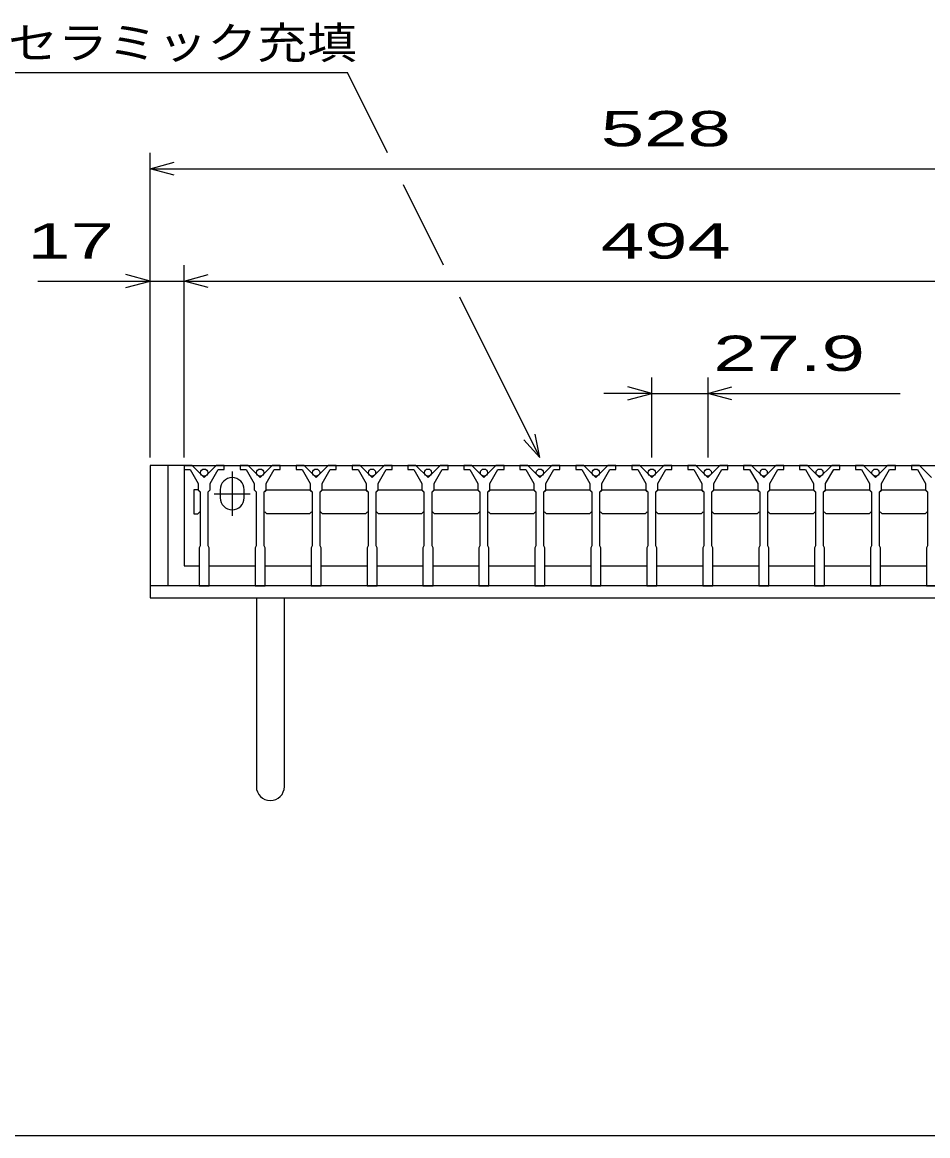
# Model space of a CAD drawing. Units: millimetres, scale not verified. Extents: x -1456 to 1379, y -1028 to 847.
# Drawn here: x -1070 to -619, y -913 to -358 of the extents above; entities that cross this region are included whole.
import ezdxf
from ezdxf.enums import TextEntityAlignment as Align

# ---------------------------------------------------------------- set-up
doc = ezdxf.new("R2010")
doc.units = ezdxf.units.MM
doc.header["$LTSCALE"] = 8
for name, color, linetype, lineweight in [('0_2', 150, 'Continuous', 25), ('16', 3, 'Continuous', 25), ('19', 6, 'Continuous', 25), ('22', 2, 'Continuous', 25)]:
    doc.layers.add(name, color=color, linetype=linetype, lineweight=lineweight)
doc.styles.add('ベクトル', font='')
doc.styles.get('ベクトル').set_extended_font_data('ベクトル')

msp = doc.modelspace()

# ---------------------------------------------------------------- linework, layer by layer
at = {"layer": '0_2'}
msp.add_line((1379.2, -912.8), (-1388.8, -912.8), dxfattribs=at)
at = {"layer": '16'}
for p, q in [((-989.4, -578.7), (-989.4, -580.7)), ((-985.4, -578.7), (-989.4, -578.7)), ((-989.4, -578.7), (-495.4, -578.7)), ((-989.4, -578.7), (-989.4, -628.7)), ((-989.4, -580.7), (-986.4, -580.7)), ((-986.4, -580.7), (-982.4, -587.7)), ((-979.4, -584.7), (-985.4, -578.7)), ((-973.4, -578.7), (-979.4, -584.7)), ((-976.4, -587.7), (-972.4, -580.7)), ((-969.4, -578.7), (-973.4, -578.7)), ((-972.4, -580.7), (-969.4, -580.7)), ((-969.4, -580.7), (-969.4, -578.7)), ((-965.45, -581.7), (-965.45, -603.7)), ((-961.5, -578.7), (-961.5, -580.7)), ((-957.5, -578.7), (-961.5, -578.7)), ((-961.5, -580.7), (-958.5, -580.7)), ((-958.5, -580.7), (-954.5, -587.7)), ((-951.5, -584.7), (-957.5, -578.7)), ((-945.5, -578.7), (-951.5, -584.7)), ((-948.5, -587.7), (-944.5, -580.7)), ((-941.5, -578.7), (-945.5, -578.7)), ((-944.5, -580.7), (-941.5, -580.7)), ((-941.5, -580.7), (-941.5, -578.7)), ((-933.6, -578.7), (-933.6, -580.7)), ((-929.6, -578.7), (-933.6, -578.7)), ((-933.6, -580.7), (-930.6, -580.7)), ((-930.6, -580.7), (-926.6, -587.7)), ((-923.6, -584.7), (-929.6, -578.7)), ((-917.6, -578.7), (-923.6, -584.7)), ((-920.6, -587.7), (-916.6, -580.7)), ((-913.6, -578.7), (-917.6, -578.7)), ((-916.6, -580.7), (-913.6, -580.7)), ((-913.6, -580.7), (-913.6, -578.7)), ((-905.7, -578.7), (-905.7, -580.7)), ((-901.7, -578.7), (-905.7, -578.7)), ((-905.7, -580.7), (-902.7, -580.7)), ((-902.7, -580.7), (-898.7, -587.7)), ((-895.7, -584.7), (-901.7, -578.7)), ((-889.7, -578.7), (-895.7, -584.7)), ((-892.7, -587.7), (-888.7, -580.7)), ((-885.7, -578.7), (-889.7, -578.7)), ((-888.7, -580.7), (-885.7, -580.7)), ((-885.7, -580.7), (-885.7, -578.7)), ((-877.8, -578.7), (-877.8, -580.7)), ((-873.8, -578.7), (-877.8, -578.7)), ((-877.8, -580.7), (-874.8, -580.7)), ((-874.8, -580.7), (-870.8, -587.7)), ((-867.8, -584.7), (-873.8, -578.7)), ((-861.8, -578.7), (-867.8, -584.7)), ((-864.8, -587.7), (-860.8, -580.7)), ((-857.8, -578.7), (-861.8, -578.7)), ((-860.8, -580.7), (-857.8, -580.7)), ((-857.8, -580.7), (-857.8, -578.7)), ((-849.9, -578.7), (-849.9, -580.7)), ((-845.9, -578.7), (-849.9, -578.7)), ((-849.9, -580.7), (-846.9, -580.7)), ((-846.9, -580.7), (-842.9, -587.7)), ((-839.9, -584.7), (-845.9, -578.7)), ((-833.9, -578.7), (-839.9, -584.7)), ((-836.9, -587.7), (-832.9, -580.7)), ((-829.9, -578.7), (-833.9, -578.7)), ((-832.9, -580.7), (-829.9, -580.7)), ((-829.9, -580.7), (-829.9, -578.7)), ((-822, -578.7), (-822, -580.7)), ((-818, -578.7), (-822, -578.7)), ((-822, -580.7), (-819, -580.7)), ((-819, -580.7), (-815, -587.7)), ((-812, -584.7), (-818, -578.7)), ((-806, -578.7), (-812, -584.7)), ((-809, -587.7), (-805, -580.7)), ((-802, -578.7), (-806, -578.7)), ((-805, -580.7), (-802, -580.7)), ((-802, -580.7), (-802, -578.7)), ((-794.1, -578.7), (-794.1, -580.7)), ((-790.1, -578.7), (-794.1, -578.7)), ((-794.1, -580.7), (-791.1, -580.7)), ((-791.1, -580.7), (-787.1, -587.7)), ((-784.1, -584.7), (-790.1, -578.7)), ((-778.1, -578.7), (-784.1, -584.7)), ((-781.1, -587.7), (-777.1, -580.7)), ((-774.1, -578.7), (-778.1, -578.7)), ((-777.1, -580.7), (-774.1, -580.7)), ((-774.1, -580.7), (-774.1, -578.7)), ((-766.2, -578.7), (-766.2, -580.7)), ((-762.2, -578.7), (-766.2, -578.7)), ((-766.2, -580.7), (-763.2, -580.7)), ((-763.2, -580.7), (-759.2, -587.7)), ((-756.2, -584.7), (-762.2, -578.7)), ((-750.2, -578.7), (-756.2, -584.7)), ((-753.2, -587.7), (-749.2, -580.7)), ((-746.2, -578.7), (-750.2, -578.7)), ((-749.2, -580.7), (-746.2, -580.7)), ((-746.2, -580.7), (-746.2, -578.7)), ((-738.3, -578.7), (-738.3, -580.7)), ((-734.3, -578.7), (-738.3, -578.7)), ((-738.3, -580.7), (-735.3, -580.7)), ((-735.3, -580.7), (-731.3, -587.7)), ((-728.3, -584.7), (-734.3, -578.7)), ((-722.3, -578.7), (-728.3, -584.7)), ((-725.3, -587.7), (-721.3, -580.7)), ((-718.3, -578.7), (-722.3, -578.7)), ((-721.3, -580.7), (-718.3, -580.7)), ((-718.3, -580.7), (-718.3, -578.7)), ((-710.4, -578.7), (-710.4, -580.7)), ((-706.4, -578.7), (-710.4, -578.7)), ((-710.4, -580.7), (-707.4, -580.7)), ((-707.4, -580.7), (-703.4, -587.7)), ((-700.4, -584.7), (-706.4, -578.7)), ((-694.4, -578.7), (-700.4, -584.7)), ((-697.4, -587.7), (-693.4, -580.7)), ((-690.4, -578.7), (-694.4, -578.7)), ((-693.4, -580.7), (-690.4, -580.7)), ((-690.4, -580.7), (-690.4, -578.7)), ((-682.5, -578.7), (-682.5, -580.7)), ((-678.5, -578.7), (-682.5, -578.7)), ((-682.5, -580.7), (-679.5, -580.7)), ((-679.5, -580.7), (-675.5, -587.7)), ((-672.5, -584.7), (-678.5, -578.7)), ((-666.5, -578.7), (-672.5, -584.7)), ((-669.5, -587.7), (-665.5, -580.7)), ((-662.5, -578.7), (-666.5, -578.7)), ((-665.5, -580.7), (-662.5, -580.7)), ((-662.5, -580.7), (-662.5, -578.7)), ((-654.6, -578.7), (-654.6, -580.7)), ((-650.6, -578.7), (-654.6, -578.7)), ((-654.6, -580.7), (-651.6, -580.7)), ((-651.6, -580.7), (-647.6, -587.7)), ((-644.6, -584.7), (-650.6, -578.7)), ((-638.6, -578.7), (-644.6, -584.7)), ((-641.6, -587.7), (-637.6, -580.7)), ((-634.6, -578.7), (-638.6, -578.7)), ((-637.6, -580.7), (-634.6, -580.7)), ((-634.6, -580.7), (-634.6, -578.7)), ((-626.7, -578.7), (-626.7, -580.7)), ((-622.7, -578.7), (-626.7, -578.7)), ((-626.7, -580.7), (-623.7, -580.7)), ((-623.7, -580.7), (-619.7, -587.7)), ((-616.7, -584.7), (-622.7, -578.7)), ((-982.4, -587.7), (-982.4, -590.7)), ((-976.4, -590.7), (-976.4, -587.7)), ((-954.5, -587.7), (-954.5, -590.7)), ((-948.5, -590.7), (-948.5, -587.7)), ((-926.6, -587.7), (-926.6, -590.7)), ((-920.6, -590.7), (-920.6, -587.7)), ((-898.7, -587.7), (-898.7, -590.7)), ((-892.7, -590.7), (-892.7, -587.7)), ((-870.8, -587.7), (-870.8, -590.7)), ((-864.8, -590.7), (-864.8, -587.7)), ((-842.9, -587.7), (-842.9, -590.7)), ((-836.9, -590.7), (-836.9, -587.7)), ((-815, -587.7), (-815, -590.7)), ((-809, -590.7), (-809, -587.7)), ((-787.1, -587.7), (-787.1, -590.7)), ((-781.1, -590.7), (-781.1, -587.7)), ((-759.2, -587.7), (-759.2, -590.7)), ((-753.2, -590.7), (-753.2, -587.7)), ((-731.3, -587.7), (-731.3, -590.7)), ((-725.3, -590.7), (-725.3, -587.7)), ((-703.4, -587.7), (-703.4, -590.7)), ((-697.4, -590.7), (-697.4, -587.7)), ((-675.5, -587.7), (-675.5, -590.7)), ((-669.5, -590.7), (-669.5, -587.7)), ((-647.6, -587.7), (-647.6, -590.7)), ((-641.6, -590.7), (-641.6, -587.7)), ((-619.7, -587.7), (-619.7, -590.7)), ((-982.65, -590.7), (-984.65, -590.7)), ((-984.65, -590.7), (-984.65, -602.7)), ((-981.65, -591.7), (-982.65, -590.7)), ((-982.4, -590.7), (-981.4, -591.7)), ((-981.4, -591.7), (-981.4, -618.7)), ((-977.4, -591.7), (-976.4, -590.7)), ((-977.4, -618.7), (-977.4, -591.7)), ((-974.45, -592.7), (-956.45, -592.7)), ((-971.45, -590.7), (-971.45, -594.7)), ((-959.45, -594.7), (-959.45, -590.7)), ((-954.5, -590.7), (-953.5, -591.7)), ((-953.5, -591.7), (-953.5, -618.7)), ((-949.5, -591.7), (-948.5, -590.7)), ((-949.5, -618.7), (-949.5, -591.7)), ((-949.25, -591.7), (-948.25, -590.7)), ((-948.25, -590.7), (-926.85, -590.7)), ((-926.85, -590.7), (-925.85, -591.7)), ((-926.6, -590.7), (-925.6, -591.7)), ((-925.6, -591.7), (-925.6, -618.7)), ((-921.6, -591.7), (-920.6, -590.7)), ((-921.6, -618.7), (-921.6, -591.7)), ((-921.35, -591.7), (-920.35, -590.7)), ((-920.35, -590.7), (-898.95, -590.7)), ((-898.95, -590.7), (-897.95, -591.7)), ((-898.7, -590.7), (-897.7, -591.7)), ((-897.7, -591.7), (-897.7, -618.7)), ((-893.7, -591.7), (-892.7, -590.7)), ((-893.7, -618.7), (-893.7, -591.7)), ((-893.45, -591.7), (-892.45, -590.7)), ((-892.45, -590.7), (-871.05, -590.7)), ((-871.05, -590.7), (-870.05, -591.7)), ((-870.8, -590.7), (-869.8, -591.7)), ((-869.8, -591.7), (-869.8, -618.7)), ((-865.8, -591.7), (-864.8, -590.7)), ((-865.8, -618.7), (-865.8, -591.7)), ((-865.55, -591.7), (-864.55, -590.7)), ((-864.55, -590.7), (-843.15, -590.7)), ((-843.15, -590.7), (-842.15, -591.7)), ((-842.9, -590.7), (-841.9, -591.7)), ((-841.9, -591.7), (-841.9, -618.7)), ((-837.9, -591.7), (-836.9, -590.7)), ((-837.9, -618.7), (-837.9, -591.7)), ((-837.65, -591.7), (-836.65, -590.7)), ((-836.65, -590.7), (-815.25, -590.7)), ((-815.25, -590.7), (-814.25, -591.7)), ((-815, -590.7), (-814, -591.7)), ((-814, -591.7), (-814, -618.7)), ((-810, -591.7), (-809, -590.7)), ((-810, -618.7), (-810, -591.7)), ((-809.75, -591.7), (-808.75, -590.7)), ((-808.75, -590.7), (-787.35, -590.7)), ((-787.35, -590.7), (-786.35, -591.7)), ((-787.1, -590.7), (-786.1, -591.7)), ((-786.1, -591.7), (-786.1, -618.7)), ((-782.1, -591.7), (-781.1, -590.7)), ((-782.1, -618.7), (-782.1, -591.7)), ((-781.85, -591.7), (-780.85, -590.7)), ((-780.85, -590.7), (-759.45, -590.7)), ((-759.45, -590.7), (-758.45, -591.7)), ((-759.2, -590.7), (-758.2, -591.7)), ((-758.2, -591.7), (-758.2, -618.7)), ((-754.2, -591.7), (-753.2, -590.7)), ((-754.2, -618.7), (-754.2, -591.7)), ((-753.95, -591.7), (-752.95, -590.7)), ((-752.95, -590.7), (-731.55, -590.7)), ((-731.55, -590.7), (-730.55, -591.7)), ((-731.3, -590.7), (-730.3, -591.7)), ((-730.3, -591.7), (-730.3, -618.7)), ((-726.3, -591.7), (-725.3, -590.7)), ((-726.3, -618.7), (-726.3, -591.7)), ((-726.05, -591.7), (-725.05, -590.7)), ((-725.05, -590.7), (-703.65, -590.7)), ((-703.65, -590.7), (-702.65, -591.7)), ((-703.4, -590.7), (-702.4, -591.7)), ((-702.4, -591.7), (-702.4, -618.7)), ((-698.4, -591.7), (-697.4, -590.7)), ((-698.4, -618.7), (-698.4, -591.7)), ((-698.15, -591.7), (-697.15, -590.7)), ((-697.15, -590.7), (-675.75, -590.7)), ((-675.75, -590.7), (-674.75, -591.7)), ((-675.5, -590.7), (-674.5, -591.7)), ((-674.5, -591.7), (-674.5, -618.7)), ((-670.5, -591.7), (-669.5, -590.7)), ((-670.5, -618.7), (-670.5, -591.7)), ((-670.25, -591.7), (-669.25, -590.7)), ((-669.25, -590.7), (-647.85, -590.7)), ((-647.85, -590.7), (-646.85, -591.7)), ((-647.6, -590.7), (-646.6, -591.7)), ((-646.6, -591.7), (-646.6, -618.7)), ((-642.6, -591.7), (-641.6, -590.7)), ((-642.6, -618.7), (-642.6, -591.7)), ((-642.35, -591.7), (-641.35, -590.7)), ((-641.35, -590.7), (-619.95, -590.7)), ((-619.95, -590.7), (-618.95, -591.7)), ((-619.7, -590.7), (-618.7, -591.7)), ((-618.7, -591.7), (-618.7, -618.7)), ((-984.65, -602.7), (-982.65, -602.7)), ((-982.65, -602.7), (-981.65, -601.7)), ((-948.25, -602.7), (-949.25, -601.7)), ((-926.85, -602.7), (-948.25, -602.7)), ((-925.85, -601.7), (-926.85, -602.7)), ((-920.35, -602.7), (-921.35, -601.7)), ((-898.95, -602.7), (-920.35, -602.7)), ((-897.95, -601.7), (-898.95, -602.7)), ((-892.45, -602.7), (-893.45, -601.7)), ((-871.05, -602.7), (-892.45, -602.7)), ((-870.05, -601.7), (-871.05, -602.7)), ((-864.55, -602.7), (-865.55, -601.7)), ((-843.15, -602.7), (-864.55, -602.7)), ((-842.15, -601.7), (-843.15, -602.7)), ((-836.65, -602.7), (-837.65, -601.7)), ((-815.25, -602.7), (-836.65, -602.7)), ((-814.25, -601.7), (-815.25, -602.7)), ((-808.75, -602.7), (-809.75, -601.7)), ((-787.35, -602.7), (-808.75, -602.7)), ((-786.35, -601.7), (-787.35, -602.7)), ((-780.85, -602.7), (-781.85, -601.7)), ((-759.45, -602.7), (-780.85, -602.7)), ((-758.45, -601.7), (-759.45, -602.7)), ((-752.95, -602.7), (-753.95, -601.7)), ((-731.55, -602.7), (-752.95, -602.7)), ((-730.55, -601.7), (-731.55, -602.7)), ((-725.05, -602.7), (-726.05, -601.7)), ((-703.65, -602.7), (-725.05, -602.7)), ((-702.65, -601.7), (-703.65, -602.7)), ((-697.15, -602.7), (-698.15, -601.7)), ((-675.75, -602.7), (-697.15, -602.7)), ((-674.75, -601.7), (-675.75, -602.7)), ((-669.25, -602.7), (-670.25, -601.7)), ((-647.85, -602.7), (-669.25, -602.7)), ((-646.85, -601.7), (-647.85, -602.7)), ((-641.35, -602.7), (-642.35, -601.7)), ((-619.95, -602.7), (-641.35, -602.7)), ((-618.95, -601.7), (-619.95, -602.7)), ((-981.4, -618.7), (-981.9, -619.7)), ((-981.9, -619.7), (-981.9, -638.7)), ((-976.9, -619.7), (-977.4, -618.7)), ((-976.9, -638.7), (-976.9, -619.7)), ((-953.5, -618.7), (-954, -619.7)), ((-954, -619.7), (-954, -638.7)), ((-949, -619.7), (-949.5, -618.7)), ((-949, -638.7), (-949, -619.7)), ((-925.6, -618.7), (-926.1, -619.7)), ((-926.1, -619.7), (-926.1, -638.7)), ((-921.1, -619.7), (-921.6, -618.7)), ((-921.1, -638.7), (-921.1, -619.7)), ((-897.7, -618.7), (-898.2, -619.7)), ((-898.2, -619.7), (-898.2, -638.7)), ((-893.2, -619.7), (-893.7, -618.7)), ((-893.2, -638.7), (-893.2, -619.7)), ((-869.8, -618.7), (-870.3, -619.7)), ((-870.3, -619.7), (-870.3, -638.7)), ((-865.3, -619.7), (-865.8, -618.7)), ((-865.3, -638.7), (-865.3, -619.7)), ((-841.9, -618.7), (-842.4, -619.7)), ((-842.4, -619.7), (-842.4, -638.7)), ((-837.4, -619.7), (-837.9, -618.7)), ((-837.4, -638.7), (-837.4, -619.7)), ((-814, -618.7), (-814.5, -619.7)), ((-814.5, -619.7), (-814.5, -638.7)), ((-809.5, -619.7), (-810, -618.7)), ((-809.5, -638.7), (-809.5, -619.7)), ((-786.1, -618.7), (-786.6, -619.7)), ((-786.6, -619.7), (-786.6, -638.7)), ((-781.6, -619.7), (-782.1, -618.7)), ((-781.6, -638.7), (-781.6, -619.7)), ((-758.2, -618.7), (-758.7, -619.7)), ((-758.7, -619.7), (-758.7, -638.7)), ((-753.7, -619.7), (-754.2, -618.7)), ((-753.7, -638.7), (-753.7, -619.7)), ((-730.3, -618.7), (-730.8, -619.7)), ((-730.8, -619.7), (-730.8, -638.7)), ((-725.8, -619.7), (-726.3, -618.7)), ((-725.8, -638.7), (-725.8, -619.7)), ((-702.4, -618.7), (-702.9, -619.7)), ((-702.9, -619.7), (-702.9, -638.7)), ((-697.9, -619.7), (-698.4, -618.7)), ((-697.9, -638.7), (-697.9, -619.7)), ((-674.5, -618.7), (-675, -619.7)), ((-675, -619.7), (-675, -638.7)), ((-670, -619.7), (-670.5, -618.7)), ((-670, -638.7), (-670, -619.7)), ((-646.6, -618.7), (-647.1, -619.7)), ((-647.1, -619.7), (-647.1, -638.7)), ((-642.1, -619.7), (-642.6, -618.7)), ((-642.1, -638.7), (-642.1, -619.7)), ((-618.7, -618.7), (-619.2, -619.7)), ((-619.2, -619.7), (-619.2, -638.7)), ((-989.4, -628.7), (-981.9, -628.7)), ((-976.9, -628.7), (-954, -628.7)), ((-949, -628.7), (-926.1, -628.7)), ((-921.1, -628.7), (-898.2, -628.7)), ((-893.2, -628.7), (-870.3, -628.7)), ((-865.3, -628.7), (-842.4, -628.7)), ((-837.4, -628.7), (-814.5, -628.7)), ((-809.5, -628.7), (-786.6, -628.7)), ((-781.6, -628.7), (-758.7, -628.7)), ((-753.7, -628.7), (-730.8, -628.7)), ((-725.8, -628.7), (-702.9, -628.7)), ((-697.9, -628.7), (-675, -628.7)), ((-670, -628.7), (-647.1, -628.7)), ((-642.1, -628.7), (-619.2, -628.7)), ((-981.9, -638.7), (-976.9, -638.7)), ((-954, -638.7), (-949, -638.7)), ((-926.1, -638.7), (-921.1, -638.7)), ((-898.2, -638.7), (-893.2, -638.7)), ((-870.3, -638.7), (-865.3, -638.7)), ((-842.4, -638.7), (-837.4, -638.7)), ((-814.5, -638.7), (-809.5, -638.7)), ((-786.6, -638.7), (-781.6, -638.7)), ((-758.7, -638.7), (-753.7, -638.7)), ((-730.8, -638.7), (-725.8, -638.7)), ((-702.9, -638.7), (-697.9, -638.7)), ((-675, -638.7), (-670, -638.7)), ((-647.1, -638.7), (-642.1, -638.7)), ((-619.2, -638.7), (-614.2, -638.7))]:
    msp.add_line(p, q, dxfattribs=at)
for centre in [(-979.4, -582.2), (-951.5, -582.2), (-923.6, -582.2), (-895.7, -582.2), (-867.8, -582.2), (-839.9, -582.2), (-812, -582.2), (-784.1, -582.2), (-756.2, -582.2), (-728.3, -582.2), (-700.4, -582.2), (-672.5, -582.2), (-644.6, -582.2)]:
    msp.add_circle(centre, 1.8, dxfattribs=at)
for centre, start, end in [((-965.45, -590.7), 0, 180), ((-965.45, -594.7), 180, 0)]:
    msp.add_arc(centre, 6, start, end, dxfattribs=at)
at = {"layer": '19'}
for p, q in [((-989.4, -578.7), (-1006.4, -578.7)), ((-1006.4, -578.7), (-1006.4, -644.7)), ((-997.4, -638.7), (-997.4, -578.7)), ((-997.4, -638.7), (-1006.4, -638.7)), ((-487.4, -638.7), (-997.4, -638.7)), ((-1006.4, -644.7), (-478.4, -644.7)), ((-953.4, -644.7), (-953.4, -738.7)), ((-939.4, -738.7), (-939.4, -644.7))]:
    msp.add_line(p, q, dxfattribs=at)
msp.add_arc((-946.4, -738.7), 7, 180, 0, dxfattribs=at)
at = {"layer": '22', "color": 4}
for p, q in [((-1084, -382.7), (-908, -382.7)), ((-888, -422.7), (-908, -382.7)), ((-1006.4, -574.7), (-1006.4, -422.7)), ((-1006.4, -430.7), (-994.4, -427.5)), ((-994.4, -433.9), (-1006.4, -430.7)), ((-1006.4, -430.7), (-478.4, -430.7)), ((-860, -478.7), (-880, -438.7)), ((-1006.4, -574.7), (-1006.4, -478.7)), ((-989.4, -574.7), (-989.4, -478.7)), ((-1062.4, -486.7), (-1006.4, -486.7)), ((-1006.4, -486.7), (-1018.4, -483.5)), ((-1018.4, -489.9), (-1006.4, -486.7)), ((-1006.4, -486.7), (-989.4, -486.7)), ((-989.4, -486.7), (-977.4, -483.5)), ((-977.4, -489.9), (-989.4, -486.7)), ((-989.4, -486.7), (-495.4, -486.7)), ((-812, -574.7), (-852, -494.7)), ((-756.2, -574.7), (-756.2, -534.7)), ((-728.3, -534.7), (-728.3, -574.7)), ((-756.2, -542.7), (-780.2, -542.7)), ((-756.2, -542.7), (-768.2, -539.5)), ((-768.2, -545.9), (-756.2, -542.7)), ((-756.2, -542.7), (-728.3, -542.7)), ((-728.3, -542.7), (-716.3, -539.5)), ((-716.3, -545.9), (-728.3, -542.7)), ((-728.3, -542.7), (-632.3, -542.7)), ((-812, -574.7), (-820, -565.9)), ((-812, -574.7), (-814.4, -563.02))]:
    msp.add_line(p, q, dxfattribs=at)

# ---------------------------------------------------------------- texts
at = {"layer": '22', "style": 'ベクトル'}
for s, height, width, p in [('セラミック充填', 15.84, 1.15, (-1077.2, -367.9)), (' 528 ', 17.6, 1.65, (-792.4, -410.7)), (' 17 ', 17.6, 1.65, (-1078.4, -466.7)), (' 494 ', 17.6, 1.65, (-792.4, -466.7)), (' 27.9 ', 17.6, 1.65, (-736.3, -522.7))]:
    msp.add_text(s, height=height, dxfattribs=dict(at, width=width)).set_placement(p, align=Align.MIDDLE_LEFT)

doc.saveas('drawing.dxf')
